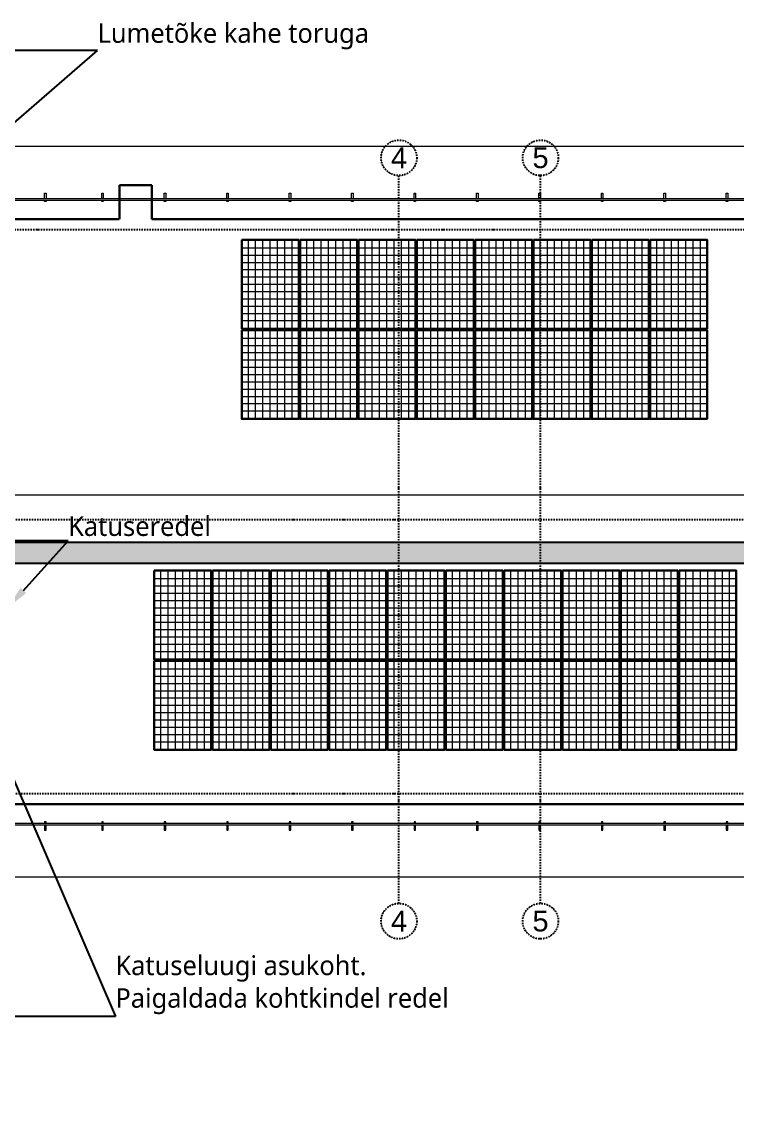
# Model space of a CAD drawing. Header units: millimetres. Extents: x 720925 to 840725318, y 793496 to 1061196.
# Drawn here: x 916511 to 930247, y 906425 to 927592 of the extents above; entities that cross this region are included whole.
import ezdxf
from ezdxf import colors
from ezdxf.entities.mleader import LeaderData, LeaderLine
from ezdxf.math import Vec2, Vec3

# ---------------------------------------------------------------- set-up
doc = ezdxf.new("R2010")
doc.units = ezdxf.units.MM
doc.linetypes.add('ACAD_ISO02W100', pattern=[15, 12, -3])
doc.linetypes.add('DASHDOTX2', pattern=[50.8, 25.4, -12.7, 0, -12.7])
for name, color, linetype, lineweight in [('!ESP_Fassaad', 7, 'Continuous', 9), ('!ESP_Konstruktsioon lõikes', 7, 'Continuous', 30), ('!ESP_Viited', 7, 'Continuous', 0)]:
    doc.layers.add(name, color=color, linetype=linetype, lineweight=lineweight)
for name, color, linetype in [('!ESP_Tekst', 7, 'Continuous'), ('!ESP_Teljed', 30, 'DASHDOTX2'), ('Sein', 7, 'Continuous')]:
    doc.layers.add(name, color=color, linetype=linetype)
doc.styles.add('Annotative', font='malgunsl.ttf', dxfattribs={"height": 2})
doc.styles.add('Arial', font='arial.ttf')

# ---------------------------------------------------------------- blocks, each defined once
blk = doc.blocks.new('_Dot')
at = {"color": 0, "linetype": 'ByBlock', "lineweight": -2}
blk.add_line((-0.5, 0), (-1, 0), dxfattribs=at)
at = {"color": 0, "linetype": 'ByBlock', "lineweight": -2, "const_width": 0.5}
blk.add_lwpolyline([(-0.25, 0, 1), (0.25, 0, 1)], format="xyb", close=True, dxfattribs=at)
blk = doc.blocks.new('A$Cef77760f')
at = {"layer": '!ESP_Teljed'}
for points in [[(-21450, -2104), (-21450, 11875)], [(-18730, -2104), (-18730, 11875)], [(-41867, 10840), (1500, 10840)], [(1500, 5260), (-41867, 5260)], [(1500, 0), (-41867, 0)]]:
    blk.add_lwpolyline(points, dxfattribs=at)
for centre in [(-21450, 12217), (-18730, 12217), (-21450, -2446), (-18730, -2446)]:
    blk.add_circle(centre, 342, dxfattribs=at)
at = {"layer": '!ESP_Teljed', "char_height": 400, "width": 684.66, "attachment_point": 5, "style": 'Arial'}
for s, insert in [('4', (-21450, 12217)), ('5', (-18730, 12217)), ('4', (-21450, -2446)), ('5', (-18730, -2446))]:
    blk.add_mtext(s, dxfattribs=dict(at, insert=insert))
blk = doc.blocks.new('A$C7fef8068')
at = {"layer": '!ESP_Konstruktsioon lõikes', "lineweight": 9, "ltscale": 0.01}
for points in [[(-29060, -1099), (-29060, -999), (-29030, -999), (-29030, -1099)], [(-27960, -1099), (-27960, -999), (-27930, -999), (-27930, -1099)], [(-27960, -1099), (-27960, -999), (-27930, -999), (-27930, -1099)], [(-26760, -1099), (-26760, -999), (-26730, -999), (-26730, -1099)], [(-26760, -1099), (-26760, -999), (-26730, -999), (-26730, -1099)], [(-25560, -1099), (-25560, -999), (-25530, -999), (-25530, -1099)], [(-25560, -1099), (-25560, -999), (-25530, -999), (-25530, -1099)], [(-24360, -1099), (-24360, -999), (-24330, -999), (-24330, -1099)], [(-24360, -1099), (-24360, -999), (-24330, -999), (-24330, -1099)], [(-23160, -1099), (-23160, -999), (-23130, -999), (-23130, -1099)], [(-23160, -1099), (-23160, -999), (-23130, -999), (-23130, -1099)], [(-21960, -1099), (-21960, -999), (-21930, -999), (-21930, -1099)], [(-21960, -1099), (-21960, -999), (-21930, -999), (-21930, -1099)], [(-20760, -1099), (-20760, -999), (-20730, -999), (-20730, -1099)], [(-19560, -1099), (-19560, -999), (-19530, -999), (-19530, -1099)], [(-19560, -1099), (-19560, -999), (-19530, -999), (-19530, -1099)], [(-18360, -1099), (-18360, -999), (-18330, -999), (-18330, -1099)], [(-18360, -1099), (-18360, -999), (-18330, -999), (-18330, -1099)], [(-17160, -1099), (-17160, -999), (-17130, -999), (-17130, -1099)], [(-15960, -1099), (-15960, -999), (-15930, -999), (-15930, -1099)], [(-15960, -1099), (-15960, -999), (-15930, -999), (-15930, -1099)], [(-31460, -1099), (-26760, -1099)], [(-31460, -1129), (-26760, -1129)], [(-29030, -1129), (-29030, -1159), (-29060, -1159), (-29060, -1129)], [(-27930, -1129), (-27930, -1159), (-27960, -1159), (-27960, -1129)], [(-27930, -1129), (-27930, -1159), (-27960, -1159), (-27960, -1129)], [(-27595, -1099), (-24695, -1099)], [(-27595, -1129), (-24695, -1129)], [(-26730, -1129), (-26730, -1159), (-26760, -1159), (-26760, -1129)], [(-26730, -1129), (-26730, -1159), (-26760, -1159), (-26760, -1129)], [(-25530, -1129), (-25530, -1159), (-25560, -1159), (-25560, -1129)], [(-25530, -1129), (-25530, -1159), (-25560, -1159), (-25560, -1129)], [(-25195, -1099), (-22295, -1099)], [(-25195, -1129), (-22295, -1129)], [(-24330, -1129), (-24330, -1159), (-24360, -1159), (-24360, -1129)], [(-24330, -1129), (-24330, -1159), (-24360, -1159), (-24360, -1129)], [(-23995, -1099), (-21095, -1099)], [(-23995, -1129), (-21095, -1129)], [(-23130, -1129), (-23130, -1159), (-23160, -1159), (-23160, -1129)], [(-23130, -1129), (-23130, -1159), (-23160, -1159), (-23160, -1129)], [(-22795, -1099), (-19560, -1099)], [(-22795, -1129), (-19560, -1129)], [(-21930, -1129), (-21930, -1159), (-21960, -1159), (-21960, -1129)], [(-21930, -1129), (-21930, -1159), (-21960, -1159), (-21960, -1129)], [(-20730, -1129), (-20730, -1159), (-20760, -1159), (-20760, -1129)], [(-19560, -1099), (-14760, -1099)], [(-19530, -1129), (-19530, -1159), (-19560, -1159), (-19560, -1129)], [(-19530, -1129), (-19530, -1159), (-19560, -1159), (-19560, -1129)], [(-19560, -1129), (-14760, -1129)], [(-18330, -1129), (-18330, -1159), (-18360, -1159), (-18360, -1129)], [(-18330, -1129), (-18330, -1159), (-18360, -1159), (-18360, -1129)], [(-17130, -1129), (-17130, -1159), (-17160, -1159), (-17160, -1129)], [(-15930, -1129), (-15930, -1159), (-15960, -1159), (-15960, -1129)], [(-15930, -1129), (-15930, -1159), (-15960, -1159), (-15960, -1129)]]:
    blk.add_lwpolyline(points, dxfattribs=at)

msp = doc.modelspace()

# ---------------------------------------------------------------- hatches: boundary and pattern name
at = {"layer": 'Sein'}
h = msp.add_hatch(dxfattribs=at)
h.set_pattern_fill('ANGLE', color=256, scale=10, angle=45)
h.set_pattern_definition([(45, (1326381.32, -788241.976), (-49.3914087, 49.3914087), [50.8, -19.05]), (135, (1326381.32, -788241.976), (-49.3914087, -49.3914087), [50.8, -19.05])])
h.paths.add_polyline_path([(946002.5, 917595.3), (904402.5, 917595.3), (904402.5, 917195.3), (946002.5, 917195.3)])

# ---------------------------------------------------------------- linework, layer by layer
at = {"layer": '!ESP_Fassaad', "lineweight": 0}
msp.add_lwpolyline([(904402.5, 925207), (946002.5, 925207), (946002.5, 911167), (904402.5, 911167)], close=True, dxfattribs=at)
msp.add_lwpolyline([(904402.5, 918511.9), (946002.5, 918511.9)], dxfattribs=at)
at = {"layer": '!ESP_Konstruktsioon lõikes', "color": 252, "linetype": 'ACAD_ISO02W100', "ltscale": 2}
msp.add_lwpolyline([(913377.5, 912567), (905002.5, 912567), (905002.5, 924456.8), (905782.5, 924456.8), (905782.5, 923807), (918382.5, 923807), (918382.5, 924457), (919002.5, 924457), (919002.5, 923807), (931482.5, 923807), (931482.5, 924457), (932102.5, 924457), (932102.5, 923807), (944622.5, 923807), (944622.5, 924457), (945402.5, 924457), (945402.5, 923807), (945402.5, 912567), (905002.5, 912567)], dxfattribs=at)
at = {"color": 5, "lineweight": 0}
for p, q in [((920859, 921701.5), (920859, 923410.7)), ((920999, 921701.5), (920999, 923410.7)), ((921139, 921701.5), (921139, 923410.7)), ((921279, 921701.5), (921279, 923410.7)), ((921419, 921701.5), (921419, 923410.7)), ((921559, 921701.5), (921559, 923410.7)), ((921699, 921701.5), (921699, 923410.7)), ((921980, 921701.5), (921980, 923410.7)), ((922120, 921701.5), (922120, 923410.7)), ((922260, 921701.5), (922260, 923410.7)), ((922400, 921701.5), (922400, 923410.7)), ((922540, 921701.5), (922540, 923410.7)), ((922680, 921701.5), (922680, 923410.7)), ((922820, 921701.5), (922820, 923410.7)), ((923101, 921701.5), (923101, 923410.7)), ((923241, 921701.5), (923241, 923410.7)), ((923381, 921701.5), (923381, 923410.7)), ((923521, 921701.5), (923521, 923410.7)), ((923661, 921701.5), (923661, 923410.7)), ((923801, 921701.5), (923801, 923410.7)), ((923941, 921701.5), (923941, 923410.7)), ((924222, 921701.5), (924222, 923410.7)), ((924362, 921701.5), (924362, 923410.7)), ((924502, 921701.5), (924502, 923410.7)), ((924642, 921701.5), (924642, 923410.7)), ((924782, 921701.5), (924782, 923410.7)), ((924922, 921701.5), (924922, 923410.7)), ((925062, 921701.5), (925062, 923410.7)), ((925343, 921701.5), (925343, 923410.7)), ((925483, 921701.5), (925483, 923410.7)), ((925623, 921701.5), (925623, 923410.7)), ((925763, 921701.5), (925763, 923410.7)), ((925903, 921701.5), (925903, 923410.7)), ((926043, 921701.5), (926043, 923410.7)), ((926183, 921701.5), (926183, 923410.7)), ((926464, 921701.5), (926464, 923410.7)), ((926604, 921701.5), (926604, 923410.7)), ((926744, 921701.5), (926744, 923410.7)), ((926884, 921701.5), (926884, 923410.7)), ((927024, 921701.5), (927024, 923410.7)), ((927164, 921701.5), (927164, 923410.7)), ((927304, 921701.5), (927304, 923410.7)), ((927585, 921701.5), (927585, 923410.7)), ((927725, 921701.5), (927725, 923410.7)), ((927865, 921701.5), (927865, 923410.7)), ((928005, 921701.5), (928005, 923410.7)), ((928145, 921701.5), (928145, 923410.7)), ((928285, 921701.5), (928285, 923410.7)), ((928425, 921701.5), (928425, 923410.7)), ((928706, 921701.5), (928706, 923410.7)), ((928846, 921701.5), (928846, 923410.7)), ((928986, 921701.5), (928986, 923410.7)), ((929126, 921701.5), (929126, 923410.7)), ((929266, 921701.5), (929266, 923410.7)), ((929406, 921701.5), (929406, 923410.7)), ((929546, 921701.5), (929546, 923410.7)), ((920731, 923256.1), (921827, 923256.1)), ((920731, 923116.1), (921827, 923116.1)), ((921852, 923256.1), (922948, 923256.1)), ((921852, 923116.1), (922948, 923116.1)), ((922973, 923256.1), (924069, 923256.1)), ((922973, 923116.1), (924069, 923116.1)), ((924094, 923256.1), (925190, 923256.1)), ((924094, 923116.1), (925190, 923116.1)), ((925215, 923256.1), (926311, 923256.1)), ((925215, 923116.1), (926311, 923116.1)), ((926336, 923256.1), (927432, 923256.1)), ((926336, 923116.1), (927432, 923116.1)), ((927457, 923256.1), (928553, 923256.1)), ((927457, 923116.1), (928553, 923116.1)), ((928578, 923256.1), (929674, 923256.1)), ((928578, 923116.1), (929674, 923116.1)), ((920731, 922976.1), (921827, 922976.1)), ((921852, 922976.1), (922948, 922976.1)), ((922973, 922976.1), (924069, 922976.1)), ((924094, 922976.1), (925190, 922976.1)), ((925215, 922976.1), (926311, 922976.1)), ((926336, 922976.1), (927432, 922976.1)), ((927457, 922976.1), (928553, 922976.1)), ((928578, 922976.1), (929674, 922976.1)), ((920731, 922836.1), (921827, 922836.1)), ((920731, 922696.1), (921827, 922696.1)), ((921852, 922836.1), (922948, 922836.1)), ((921852, 922696.1), (922948, 922696.1)), ((922973, 922836.1), (924069, 922836.1)), ((922973, 922696.1), (924069, 922696.1)), ((924094, 922836.1), (925190, 922836.1)), ((924094, 922696.1), (925190, 922696.1)), ((925215, 922836.1), (926311, 922836.1)), ((925215, 922696.1), (926311, 922696.1)), ((926336, 922836.1), (927432, 922836.1)), ((926336, 922696.1), (927432, 922696.1)), ((927457, 922836.1), (928553, 922836.1)), ((927457, 922696.1), (928553, 922696.1)), ((928578, 922836.1), (929674, 922836.1)), ((928578, 922696.1), (929674, 922696.1)), ((920731, 922556.1), (921827, 922556.1)), ((921852, 922556.1), (922948, 922556.1)), ((922973, 922556.1), (924069, 922556.1)), ((924094, 922556.1), (925190, 922556.1)), ((925215, 922556.1), (926311, 922556.1)), ((926336, 922556.1), (927432, 922556.1)), ((927457, 922556.1), (928553, 922556.1)), ((928578, 922556.1), (929674, 922556.1)), ((920731, 922416.1), (921827, 922416.1)), ((920731, 922276.1), (921827, 922276.1)), ((921852, 922416.1), (922948, 922416.1)), ((921852, 922276.1), (922948, 922276.1)), ((922973, 922416.1), (924069, 922416.1)), ((922973, 922276.1), (924069, 922276.1)), ((924094, 922416.1), (925190, 922416.1)), ((924094, 922276.1), (925190, 922276.1)), ((925215, 922416.1), (926311, 922416.1)), ((925215, 922276.1), (926311, 922276.1)), ((926336, 922416.1), (927432, 922416.1)), ((926336, 922276.1), (927432, 922276.1)), ((927457, 922416.1), (928553, 922416.1)), ((927457, 922276.1), (928553, 922276.1)), ((928578, 922416.1), (929674, 922416.1)), ((928578, 922276.1), (929674, 922276.1)), ((920731, 922136.1), (921827, 922136.1)), ((921852, 922136.1), (922948, 922136.1)), ((922973, 922136.1), (924069, 922136.1)), ((924094, 922136.1), (925190, 922136.1)), ((925215, 922136.1), (926311, 922136.1)), ((926336, 922136.1), (927432, 922136.1)), ((927457, 922136.1), (928553, 922136.1)), ((928578, 922136.1), (929674, 922136.1)), ((920731, 921996.1), (921827, 921996.1)), ((920731, 921856.1), (921827, 921856.1)), ((921852, 921996.1), (922948, 921996.1)), ((921852, 921856.1), (922948, 921856.1)), ((922973, 921996.1), (924069, 921996.1)), ((922973, 921856.1), (924069, 921856.1)), ((924094, 921996.1), (925190, 921996.1)), ((924094, 921856.1), (925190, 921856.1)), ((925215, 921996.1), (926311, 921996.1)), ((925215, 921856.1), (926311, 921856.1)), ((926336, 921996.1), (927432, 921996.1)), ((926336, 921856.1), (927432, 921856.1)), ((927457, 921996.1), (928553, 921996.1)), ((927457, 921856.1), (928553, 921856.1)), ((928578, 921996.1), (929674, 921996.1)), ((928578, 921856.1), (929674, 921856.1)), ((920859, 919967.4), (920859, 921676.5)), ((920999, 919967.4), (920999, 921676.5)), ((921139, 919967.4), (921139, 921676.5)), ((921279, 919967.4), (921279, 921676.5)), ((921419, 919967.4), (921419, 921676.5)), ((921559, 919967.4), (921559, 921676.5)), ((921699, 919967.4), (921699, 921676.5)), ((921980, 919967.4), (921980, 921676.5)), ((922120, 919967.4), (922120, 921676.5)), ((922260, 919967.4), (922260, 921676.5)), ((922400, 919967.4), (922400, 921676.5)), ((922540, 919967.4), (922540, 921676.5)), ((922680, 919967.4), (922680, 921676.5)), ((922820, 919967.4), (922820, 921676.5)), ((923101, 919967.4), (923101, 921676.5)), ((923241, 919967.4), (923241, 921676.5)), ((923381, 919967.4), (923381, 921676.5)), ((923521, 919967.4), (923521, 921676.5)), ((923661, 919967.4), (923661, 921676.5)), ((923801, 919967.4), (923801, 921676.5)), ((923941, 919967.4), (923941, 921676.5)), ((924222, 919967.4), (924222, 921676.5)), ((924362, 919967.4), (924362, 921676.5)), ((924502, 919967.4), (924502, 921676.5)), ((924642, 919967.4), (924642, 921676.5)), ((924782, 919967.4), (924782, 921676.5)), ((924922, 919967.4), (924922, 921676.5)), ((925062, 919967.4), (925062, 921676.5)), ((925343, 919967.4), (925343, 921676.5)), ((925483, 919967.4), (925483, 921676.5)), ((925623, 919967.4), (925623, 921676.5)), ((925763, 919967.4), (925763, 921676.5)), ((925903, 919967.4), (925903, 921676.5)), ((926043, 919967.4), (926043, 921676.5)), ((926183, 919967.4), (926183, 921676.5)), ((926464, 919967.4), (926464, 921676.5)), ((926604, 919967.4), (926604, 921676.5)), ((926744, 919967.4), (926744, 921676.5)), ((926884, 919967.4), (926884, 921676.5)), ((927024, 919967.4), (927024, 921676.5)), ((927164, 919967.4), (927164, 921676.5)), ((927304, 919967.4), (927304, 921676.5)), ((927585, 919967.4), (927585, 921676.5)), ((927725, 919967.4), (927725, 921676.5)), ((927865, 919967.4), (927865, 921676.5)), ((928005, 919967.4), (928005, 921676.5)), ((928145, 919967.4), (928145, 921676.5)), ((928285, 919967.4), (928285, 921676.5)), ((928425, 919967.4), (928425, 921676.5)), ((928706, 919967.4), (928706, 921676.5)), ((928846, 919967.4), (928846, 921676.5)), ((928986, 919967.4), (928986, 921676.5)), ((929126, 919967.4), (929126, 921676.5)), ((929266, 919967.4), (929266, 921676.5)), ((929406, 919967.4), (929406, 921676.5)), ((929546, 919967.4), (929546, 921676.5)), ((920731, 921521.9), (921827, 921521.9)), ((921852, 921521.9), (922948, 921521.9)), ((922973, 921521.9), (924069, 921521.9)), ((924094, 921521.9), (925190, 921521.9)), ((925215, 921521.9), (926311, 921521.9)), ((926336, 921521.9), (927432, 921521.9)), ((927457, 921521.9), (928553, 921521.9)), ((928578, 921521.9), (929674, 921521.9)), ((920731, 921381.9), (921827, 921381.9)), ((920731, 921241.9), (921827, 921241.9)), ((921852, 921381.9), (922948, 921381.9)), ((921852, 921241.9), (922948, 921241.9)), ((922973, 921381.9), (924069, 921381.9)), ((922973, 921241.9), (924069, 921241.9)), ((924094, 921381.9), (925190, 921381.9)), ((924094, 921241.9), (925190, 921241.9)), ((925215, 921381.9), (926311, 921381.9)), ((925215, 921241.9), (926311, 921241.9)), ((926336, 921381.9), (927432, 921381.9)), ((926336, 921241.9), (927432, 921241.9)), ((927457, 921381.9), (928553, 921381.9)), ((927457, 921241.9), (928553, 921241.9)), ((928578, 921381.9), (929674, 921381.9)), ((928578, 921241.9), (929674, 921241.9)), ((920731, 921101.9), (921827, 921101.9)), ((921852, 921101.9), (922948, 921101.9)), ((922973, 921101.9), (924069, 921101.9)), ((924094, 921101.9), (925190, 921101.9)), ((925215, 921101.9), (926311, 921101.9)), ((926336, 921101.9), (927432, 921101.9)), ((927457, 921101.9), (928553, 921101.9)), ((928578, 921101.9), (929674, 921101.9)), ((920731, 920961.9), (921827, 920961.9)), ((920731, 920821.9), (921827, 920821.9)), ((921852, 920961.9), (922948, 920961.9)), ((921852, 920821.9), (922948, 920821.9)), ((922973, 920961.9), (924069, 920961.9)), ((922973, 920821.9), (924069, 920821.9)), ((924094, 920961.9), (925190, 920961.9)), ((924094, 920821.9), (925190, 920821.9)), ((925215, 920961.9), (926311, 920961.9)), ((925215, 920821.9), (926311, 920821.9)), ((926336, 920961.9), (927432, 920961.9)), ((926336, 920821.9), (927432, 920821.9)), ((927457, 920961.9), (928553, 920961.9)), ((927457, 920821.9), (928553, 920821.9)), ((928578, 920961.9), (929674, 920961.9)), ((928578, 920821.9), (929674, 920821.9)), ((920731, 920681.9), (921827, 920681.9)), ((921852, 920681.9), (922948, 920681.9)), ((922973, 920681.9), (924069, 920681.9)), ((924094, 920681.9), (925190, 920681.9)), ((925215, 920681.9), (926311, 920681.9)), ((926336, 920681.9), (927432, 920681.9)), ((927457, 920681.9), (928553, 920681.9)), ((928578, 920681.9), (929674, 920681.9)), ((920731, 920541.9), (921827, 920541.9)), ((920731, 920401.9), (921827, 920401.9)), ((921852, 920541.9), (922948, 920541.9)), ((921852, 920401.9), (922948, 920401.9)), ((922973, 920541.9), (924069, 920541.9)), ((922973, 920401.9), (924069, 920401.9)), ((924094, 920541.9), (925190, 920541.9)), ((924094, 920401.9), (925190, 920401.9)), ((925215, 920541.9), (926311, 920541.9)), ((925215, 920401.9), (926311, 920401.9)), ((926336, 920541.9), (927432, 920541.9)), ((926336, 920401.9), (927432, 920401.9)), ((927457, 920541.9), (928553, 920541.9)), ((927457, 920401.9), (928553, 920401.9)), ((928578, 920541.9), (929674, 920541.9)), ((928578, 920401.9), (929674, 920401.9)), ((920731, 920261.9), (921827, 920261.9)), ((921852, 920261.9), (922948, 920261.9)), ((922973, 920261.9), (924069, 920261.9)), ((924094, 920261.9), (925190, 920261.9)), ((925215, 920261.9), (926311, 920261.9)), ((926336, 920261.9), (927432, 920261.9)), ((927457, 920261.9), (928553, 920261.9)), ((928578, 920261.9), (929674, 920261.9)), ((920731, 920121.9), (921827, 920121.9)), ((921852, 920121.9), (922948, 920121.9)), ((922973, 920121.9), (924069, 920121.9)), ((924094, 920121.9), (925190, 920121.9)), ((925215, 920121.9), (926311, 920121.9)), ((926336, 920121.9), (927432, 920121.9)), ((927457, 920121.9), (928553, 920121.9)), ((928578, 920121.9), (929674, 920121.9))]:
    msp.add_line(p, q, dxfattribs=at)
at = {"color": 3, "lineweight": 0}
for p, q in [((919177.5, 915347.3), (919177.5, 917056.5)), ((919317.5, 915347.3), (919317.5, 917056.5)), ((919457.5, 915347.3), (919457.5, 917056.5)), ((919597.5, 915347.3), (919597.5, 917056.5)), ((919737.5, 915347.3), (919737.5, 917056.5)), ((919877.5, 915347.3), (919877.5, 917056.5)), ((920017.5, 915347.3), (920017.5, 917056.5)), ((920298.5, 915347.3), (920298.5, 917056.5)), ((920438.5, 915347.3), (920438.5, 917056.5)), ((920578.5, 915347.3), (920578.5, 917056.5)), ((920718.5, 915347.3), (920718.5, 917056.5)), ((920858.5, 915347.3), (920858.5, 917056.5)), ((920998.5, 915347.3), (920998.5, 917056.5)), ((921138.5, 915347.3), (921138.5, 917056.5)), ((921419.5, 915347.3), (921419.5, 917056.5)), ((921559.5, 915347.3), (921559.5, 917056.5)), ((921699.5, 915347.3), (921699.5, 917056.5)), ((921839.5, 915347.3), (921839.5, 917056.5)), ((921979.5, 915347.3), (921979.5, 917056.5)), ((922119.5, 915347.3), (922119.5, 917056.5)), ((922259.5, 915347.3), (922259.5, 917056.5)), ((922540.5, 915347.3), (922540.5, 917056.5)), ((922680.5, 915347.3), (922680.5, 917056.5)), ((922820.5, 915347.3), (922820.5, 917056.5)), ((922960.5, 915347.3), (922960.5, 917056.5)), ((923100.5, 915347.3), (923100.5, 917056.5)), ((923240.5, 915347.3), (923240.5, 917056.5)), ((923380.5, 915347.3), (923380.5, 917056.5)), ((923661.5, 915347.3), (923661.5, 917056.5)), ((923801.5, 915347.3), (923801.5, 917056.5)), ((923941.5, 915347.3), (923941.5, 917056.5)), ((924081.5, 915347.3), (924081.5, 917056.5)), ((924221.5, 915347.3), (924221.5, 917056.5)), ((924361.5, 915347.3), (924361.5, 917056.5)), ((924501.5, 915347.3), (924501.5, 917056.5)), ((924782.5, 915347.3), (924782.5, 917056.5)), ((924922.5, 915347.3), (924922.5, 917056.5)), ((925062.5, 915347.3), (925062.5, 917056.5)), ((925202.5, 915347.3), (925202.5, 917056.5)), ((925342.5, 915347.3), (925342.5, 917056.5)), ((925482.5, 915347.3), (925482.5, 917056.5)), ((925622.5, 915347.3), (925622.5, 917056.5)), ((925903.5, 915347.3), (925903.5, 917056.5)), ((926043.5, 915347.3), (926043.5, 917056.5)), ((926183.5, 915347.3), (926183.5, 917056.5)), ((926323.5, 915347.3), (926323.5, 917056.5)), ((926463.5, 915347.3), (926463.5, 917056.5)), ((926603.5, 915347.3), (926603.5, 917056.5)), ((926743.5, 915347.3), (926743.5, 917056.5)), ((927024.5, 915347.3), (927024.5, 917056.5)), ((927164.5, 915347.3), (927164.5, 917056.5)), ((927304.5, 915347.3), (927304.5, 917056.5)), ((927444.5, 915347.3), (927444.5, 917056.5)), ((927584.5, 915347.3), (927584.5, 917056.5)), ((927724.5, 915347.3), (927724.5, 917056.5)), ((927864.5, 915347.3), (927864.5, 917056.5)), ((928145.5, 915347.3), (928145.5, 917056.5)), ((928285.5, 915347.3), (928285.5, 917056.5)), ((928425.5, 915347.3), (928425.5, 917056.5)), ((928565.5, 915347.3), (928565.5, 917056.5)), ((928705.5, 915347.3), (928705.5, 917056.5)), ((928845.5, 915347.3), (928845.5, 917056.5)), ((928985.5, 915347.3), (928985.5, 917056.5)), ((929266.5, 915347.3), (929266.5, 917056.5)), ((929406.5, 915347.3), (929406.5, 917056.5)), ((929546.5, 915347.3), (929546.5, 917056.5)), ((929686.5, 915347.3), (929686.5, 917056.5)), ((929826.5, 915347.3), (929826.5, 917056.5)), ((929966.5, 915347.3), (929966.5, 917056.5)), ((930106.5, 915347.3), (930106.5, 917056.5)), ((919049.5, 916901.9), (920145.5, 916901.9)), ((919049.5, 916761.9), (920145.5, 916761.9)), ((920170.5, 916901.9), (921266.5, 916901.9)), ((920170.5, 916761.9), (921266.5, 916761.9)), ((921291.5, 916901.9), (922387.5, 916901.9)), ((921291.5, 916761.9), (922387.5, 916761.9)), ((922412.5, 916901.9), (923508.5, 916901.9)), ((922412.5, 916761.9), (923508.5, 916761.9)), ((923533.5, 916901.9), (924629.5, 916901.9)), ((923533.5, 916761.9), (924629.5, 916761.9)), ((924654.5, 916901.9), (925750.5, 916901.9)), ((924654.5, 916761.9), (925750.5, 916761.9)), ((925775.5, 916901.9), (926871.5, 916901.9)), ((925775.5, 916761.9), (926871.5, 916761.9)), ((926896.5, 916901.9), (927992.5, 916901.9)), ((926896.5, 916761.9), (927992.5, 916761.9)), ((928017.5, 916901.9), (929113.5, 916901.9)), ((928017.5, 916761.9), (929113.5, 916761.9)), ((929138.5, 916901.9), (930234.5, 916901.9)), ((929138.5, 916761.9), (930234.5, 916761.9)), ((919049.5, 916621.9), (920145.5, 916621.9)), ((920170.5, 916621.9), (921266.5, 916621.9)), ((921291.5, 916621.9), (922387.5, 916621.9)), ((922412.5, 916621.9), (923508.5, 916621.9)), ((923533.5, 916621.9), (924629.5, 916621.9)), ((924654.5, 916621.9), (925750.5, 916621.9)), ((925775.5, 916621.9), (926871.5, 916621.9)), ((926896.5, 916621.9), (927992.5, 916621.9)), ((928017.5, 916621.9), (929113.5, 916621.9)), ((929138.5, 916621.9), (930234.5, 916621.9)), ((919049.5, 916481.9), (920145.5, 916481.9)), ((919049.5, 916341.9), (920145.5, 916341.9)), ((920170.5, 916481.9), (921266.5, 916481.9)), ((920170.5, 916341.9), (921266.5, 916341.9)), ((921291.5, 916481.9), (922387.5, 916481.9)), ((921291.5, 916341.9), (922387.5, 916341.9)), ((922412.5, 916481.9), (923508.5, 916481.9)), ((922412.5, 916341.9), (923508.5, 916341.9)), ((923533.5, 916481.9), (924629.5, 916481.9)), ((923533.5, 916341.9), (924629.5, 916341.9)), ((924654.5, 916481.9), (925750.5, 916481.9)), ((924654.5, 916341.9), (925750.5, 916341.9)), ((925775.5, 916481.9), (926871.5, 916481.9)), ((925775.5, 916341.9), (926871.5, 916341.9)), ((926896.5, 916481.9), (927992.5, 916481.9)), ((926896.5, 916341.9), (927992.5, 916341.9)), ((928017.5, 916481.9), (929113.5, 916481.9)), ((928017.5, 916341.9), (929113.5, 916341.9)), ((929138.5, 916481.9), (930234.5, 916481.9)), ((929138.5, 916341.9), (930234.5, 916341.9)), ((919049.5, 916201.9), (920145.5, 916201.9)), ((920170.5, 916201.9), (921266.5, 916201.9)), ((921291.5, 916201.9), (922387.5, 916201.9)), ((922412.5, 916201.9), (923508.5, 916201.9)), ((923533.5, 916201.9), (924629.5, 916201.9)), ((924654.5, 916201.9), (925750.5, 916201.9)), ((925775.5, 916201.9), (926871.5, 916201.9)), ((926896.5, 916201.9), (927992.5, 916201.9)), ((928017.5, 916201.9), (929113.5, 916201.9)), ((929138.5, 916201.9), (930234.5, 916201.9)), ((919049.5, 916061.9), (920145.5, 916061.9)), ((919049.5, 915921.9), (920145.5, 915921.9)), ((920170.5, 916061.9), (921266.5, 916061.9)), ((920170.5, 915921.9), (921266.5, 915921.9)), ((921291.5, 916061.9), (922387.5, 916061.9)), ((921291.5, 915921.9), (922387.5, 915921.9)), ((922412.5, 916061.9), (923508.5, 916061.9)), ((922412.5, 915921.9), (923508.5, 915921.9)), ((923533.5, 916061.9), (924629.5, 916061.9)), ((923533.5, 915921.9), (924629.5, 915921.9)), ((924654.5, 916061.9), (925750.5, 916061.9)), ((924654.5, 915921.9), (925750.5, 915921.9)), ((925775.5, 916061.9), (926871.5, 916061.9)), ((925775.5, 915921.9), (926871.5, 915921.9)), ((926896.5, 916061.9), (927992.5, 916061.9)), ((926896.5, 915921.9), (927992.5, 915921.9)), ((928017.5, 916061.9), (929113.5, 916061.9)), ((928017.5, 915921.9), (929113.5, 915921.9)), ((929138.5, 916061.9), (930234.5, 916061.9)), ((929138.5, 915921.9), (930234.5, 915921.9)), ((919049.5, 915781.9), (920145.5, 915781.9)), ((920170.5, 915781.9), (921266.5, 915781.9)), ((921291.5, 915781.9), (922387.5, 915781.9)), ((922412.5, 915781.9), (923508.5, 915781.9)), ((923533.5, 915781.9), (924629.5, 915781.9)), ((924654.5, 915781.9), (925750.5, 915781.9)), ((925775.5, 915781.9), (926871.5, 915781.9)), ((926896.5, 915781.9), (927992.5, 915781.9)), ((928017.5, 915781.9), (929113.5, 915781.9)), ((929138.5, 915781.9), (930234.5, 915781.9)), ((919049.5, 915641.9), (920145.5, 915641.9)), ((919049.5, 915501.9), (920145.5, 915501.9)), ((920170.5, 915641.9), (921266.5, 915641.9)), ((920170.5, 915501.9), (921266.5, 915501.9)), ((921291.5, 915641.9), (922387.5, 915641.9)), ((921291.5, 915501.9), (922387.5, 915501.9)), ((922412.5, 915641.9), (923508.5, 915641.9)), ((922412.5, 915501.9), (923508.5, 915501.9)), ((923533.5, 915641.9), (924629.5, 915641.9)), ((923533.5, 915501.9), (924629.5, 915501.9)), ((924654.5, 915641.9), (925750.5, 915641.9)), ((924654.5, 915501.9), (925750.5, 915501.9)), ((925775.5, 915641.9), (926871.5, 915641.9)), ((925775.5, 915501.9), (926871.5, 915501.9)), ((926896.5, 915641.9), (927992.5, 915641.9)), ((926896.5, 915501.9), (927992.5, 915501.9)), ((928017.5, 915641.9), (929113.5, 915641.9)), ((928017.5, 915501.9), (929113.5, 915501.9)), ((929138.5, 915641.9), (930234.5, 915641.9)), ((929138.5, 915501.9), (930234.5, 915501.9)), ((919177.5, 913613.2), (919177.5, 915322.3)), ((919317.5, 913613.2), (919317.5, 915322.3)), ((919457.5, 913613.2), (919457.5, 915322.3)), ((919597.5, 913613.2), (919597.5, 915322.3)), ((919737.5, 913613.2), (919737.5, 915322.3)), ((919877.5, 913613.2), (919877.5, 915322.3)), ((920017.5, 913613.2), (920017.5, 915322.3)), ((920298.5, 913613.2), (920298.5, 915322.3)), ((920438.5, 913613.2), (920438.5, 915322.3)), ((920578.5, 913613.2), (920578.5, 915322.3)), ((920718.5, 913613.2), (920718.5, 915322.3)), ((920858.5, 913613.2), (920858.5, 915322.3)), ((920998.5, 913613.2), (920998.5, 915322.3)), ((921138.5, 913613.2), (921138.5, 915322.3)), ((921419.5, 913613.2), (921419.5, 915322.3)), ((921559.5, 913613.2), (921559.5, 915322.3)), ((921699.5, 913613.2), (921699.5, 915322.3)), ((921839.5, 913613.2), (921839.5, 915322.3)), ((921979.5, 913613.2), (921979.5, 915322.3)), ((922119.5, 913613.2), (922119.5, 915322.3)), ((922259.5, 913613.2), (922259.5, 915322.3)), ((922540.5, 913613.2), (922540.5, 915322.3)), ((922680.5, 913613.2), (922680.5, 915322.3)), ((922820.5, 913613.2), (922820.5, 915322.3)), ((922960.5, 913613.2), (922960.5, 915322.3)), ((923100.5, 913613.2), (923100.5, 915322.3)), ((923240.5, 913613.2), (923240.5, 915322.3)), ((923380.5, 913613.2), (923380.5, 915322.3)), ((923661.5, 913613.2), (923661.5, 915322.3)), ((923801.5, 913613.2), (923801.5, 915322.3)), ((923941.5, 913613.2), (923941.5, 915322.3)), ((924081.5, 913613.2), (924081.5, 915322.3)), ((924221.5, 913613.2), (924221.5, 915322.3)), ((924361.5, 913613.2), (924361.5, 915322.3)), ((924501.5, 913613.2), (924501.5, 915322.3)), ((924782.5, 913613.2), (924782.5, 915322.3)), ((924922.5, 913613.2), (924922.5, 915322.3)), ((925062.5, 913613.2), (925062.5, 915322.3)), ((925202.5, 913613.2), (925202.5, 915322.3)), ((925342.5, 913613.2), (925342.5, 915322.3)), ((925482.5, 913613.2), (925482.5, 915322.3)), ((925622.5, 913613.2), (925622.5, 915322.3)), ((925903.5, 913613.2), (925903.5, 915322.3)), ((926043.5, 913613.2), (926043.5, 915322.3)), ((926183.5, 913613.2), (926183.5, 915322.3)), ((926323.5, 913613.2), (926323.5, 915322.3)), ((926463.5, 913613.2), (926463.5, 915322.3)), ((926603.5, 913613.2), (926603.5, 915322.3)), ((926743.5, 913613.2), (926743.5, 915322.3)), ((927024.5, 913613.2), (927024.5, 915322.3)), ((927164.5, 913613.2), (927164.5, 915322.3)), ((927304.5, 913613.2), (927304.5, 915322.3)), ((927444.5, 913613.2), (927444.5, 915322.3)), ((927584.5, 913613.2), (927584.5, 915322.3)), ((927724.5, 913613.2), (927724.5, 915322.3)), ((927864.5, 913613.2), (927864.5, 915322.3)), ((928145.5, 913613.2), (928145.5, 915322.3)), ((928285.5, 913613.2), (928285.5, 915322.3)), ((928425.5, 913613.2), (928425.5, 915322.3)), ((928565.5, 913613.2), (928565.5, 915322.3)), ((928705.5, 913613.2), (928705.5, 915322.3)), ((928845.5, 913613.2), (928845.5, 915322.3)), ((928985.5, 913613.2), (928985.5, 915322.3)), ((929266.5, 913613.2), (929266.5, 915322.3)), ((929406.5, 913613.2), (929406.5, 915322.3)), ((929546.5, 913613.2), (929546.5, 915322.3)), ((929686.5, 913613.2), (929686.5, 915322.3)), ((929826.5, 913613.2), (929826.5, 915322.3)), ((929966.5, 913613.2), (929966.5, 915322.3)), ((930106.5, 913613.2), (930106.5, 915322.3)), ((919049.5, 915167.8), (920145.5, 915167.8)), ((920170.5, 915167.8), (921266.5, 915167.8)), ((921291.5, 915167.8), (922387.5, 915167.8)), ((922412.5, 915167.8), (923508.5, 915167.8)), ((923533.5, 915167.8), (924629.5, 915167.8)), ((924654.5, 915167.8), (925750.5, 915167.8)), ((925775.5, 915167.8), (926871.5, 915167.8)), ((926896.5, 915167.8), (927992.5, 915167.8)), ((928017.5, 915167.8), (929113.5, 915167.8)), ((929138.5, 915167.8), (930234.5, 915167.8)), ((919049.5, 915027.8), (920145.5, 915027.8)), ((919049.5, 914887.8), (920145.5, 914887.8)), ((920170.5, 915027.8), (921266.5, 915027.8)), ((920170.5, 914887.8), (921266.5, 914887.8)), ((921291.5, 915027.8), (922387.5, 915027.8)), ((921291.5, 914887.8), (922387.5, 914887.8)), ((922412.5, 915027.8), (923508.5, 915027.8)), ((922412.5, 914887.8), (923508.5, 914887.8)), ((923533.5, 915027.8), (924629.5, 915027.8)), ((923533.5, 914887.8), (924629.5, 914887.8)), ((924654.5, 915027.8), (925750.5, 915027.8)), ((924654.5, 914887.8), (925750.5, 914887.8)), ((925775.5, 915027.8), (926871.5, 915027.8)), ((925775.5, 914887.8), (926871.5, 914887.8)), ((926896.5, 915027.8), (927992.5, 915027.8)), ((926896.5, 914887.8), (927992.5, 914887.8)), ((928017.5, 915027.8), (929113.5, 915027.8)), ((928017.5, 914887.8), (929113.5, 914887.8)), ((929138.5, 915027.8), (930234.5, 915027.8)), ((929138.5, 914887.8), (930234.5, 914887.8)), ((919049.5, 914747.8), (920145.5, 914747.8)), ((920170.5, 914747.8), (921266.5, 914747.8)), ((921291.5, 914747.8), (922387.5, 914747.8)), ((922412.5, 914747.8), (923508.5, 914747.8)), ((923533.5, 914747.8), (924629.5, 914747.8)), ((924654.5, 914747.8), (925750.5, 914747.8)), ((925775.5, 914747.8), (926871.5, 914747.8)), ((926896.5, 914747.8), (927992.5, 914747.8)), ((928017.5, 914747.8), (929113.5, 914747.8)), ((929138.5, 914747.8), (930234.5, 914747.8)), ((919049.5, 914607.8), (920145.5, 914607.8)), ((919049.5, 914467.8), (920145.5, 914467.8)), ((920170.5, 914607.8), (921266.5, 914607.8)), ((920170.5, 914467.8), (921266.5, 914467.8)), ((921291.5, 914607.8), (922387.5, 914607.8)), ((921291.5, 914467.8), (922387.5, 914467.8)), ((922412.5, 914607.8), (923508.5, 914607.8)), ((922412.5, 914467.8), (923508.5, 914467.8)), ((923533.5, 914607.8), (924629.5, 914607.8)), ((923533.5, 914467.8), (924629.5, 914467.8)), ((924654.5, 914607.8), (925750.5, 914607.8)), ((924654.5, 914467.8), (925750.5, 914467.8)), ((925775.5, 914607.8), (926871.5, 914607.8)), ((925775.5, 914467.8), (926871.5, 914467.8)), ((926896.5, 914607.8), (927992.5, 914607.8)), ((926896.5, 914467.8), (927992.5, 914467.8)), ((928017.5, 914607.8), (929113.5, 914607.8)), ((928017.5, 914467.8), (929113.5, 914467.8)), ((929138.5, 914607.8), (930234.5, 914607.8)), ((929138.5, 914467.8), (930234.5, 914467.8)), ((919049.5, 914327.8), (920145.5, 914327.8)), ((920170.5, 914327.8), (921266.5, 914327.8)), ((921291.5, 914327.8), (922387.5, 914327.8)), ((922412.5, 914327.8), (923508.5, 914327.8)), ((923533.5, 914327.8), (924629.5, 914327.8)), ((924654.5, 914327.8), (925750.5, 914327.8)), ((925775.5, 914327.8), (926871.5, 914327.8)), ((926896.5, 914327.8), (927992.5, 914327.8)), ((928017.5, 914327.8), (929113.5, 914327.8)), ((929138.5, 914327.8), (930234.5, 914327.8)), ((919049.5, 914187.8), (920145.5, 914187.8)), ((919049.5, 914047.8), (920145.5, 914047.8)), ((920170.5, 914187.8), (921266.5, 914187.8)), ((920170.5, 914047.8), (921266.5, 914047.8)), ((921291.5, 914187.8), (922387.5, 914187.8)), ((921291.5, 914047.8), (922387.5, 914047.8)), ((922412.5, 914187.8), (923508.5, 914187.8)), ((922412.5, 914047.8), (923508.5, 914047.8)), ((923533.5, 914187.8), (924629.5, 914187.8)), ((923533.5, 914047.8), (924629.5, 914047.8)), ((924654.5, 914187.8), (925750.5, 914187.8)), ((924654.5, 914047.8), (925750.5, 914047.8)), ((925775.5, 914187.8), (926871.5, 914187.8)), ((925775.5, 914047.8), (926871.5, 914047.8)), ((926896.5, 914187.8), (927992.5, 914187.8)), ((926896.5, 914047.8), (927992.5, 914047.8)), ((928017.5, 914187.8), (929113.5, 914187.8)), ((928017.5, 914047.8), (929113.5, 914047.8)), ((929138.5, 914187.8), (930234.5, 914187.8)), ((929138.5, 914047.8), (930234.5, 914047.8)), ((919049.5, 913907.8), (920145.5, 913907.8)), ((920170.5, 913907.8), (921266.5, 913907.8)), ((921291.5, 913907.8), (922387.5, 913907.8)), ((922412.5, 913907.8), (923508.5, 913907.8)), ((923533.5, 913907.8), (924629.5, 913907.8)), ((924654.5, 913907.8), (925750.5, 913907.8)), ((925775.5, 913907.8), (926871.5, 913907.8)), ((926896.5, 913907.8), (927992.5, 913907.8)), ((928017.5, 913907.8), (929113.5, 913907.8)), ((929138.5, 913907.8), (930234.5, 913907.8)), ((919049.5, 913767.8), (920145.5, 913767.8)), ((920170.5, 913767.8), (921266.5, 913767.8)), ((921291.5, 913767.8), (922387.5, 913767.8)), ((922412.5, 913767.8), (923508.5, 913767.8)), ((923533.5, 913767.8), (924629.5, 913767.8)), ((924654.5, 913767.8), (925750.5, 913767.8)), ((925775.5, 913767.8), (926871.5, 913767.8)), ((926896.5, 913767.8), (927992.5, 913767.8)), ((928017.5, 913767.8), (929113.5, 913767.8)), ((929138.5, 913767.8), (930234.5, 913767.8))]:
    msp.add_line(p, q, dxfattribs=at)
at = {"color": 5, "lineweight": 30}
for points in [[(920731, 923410.7), (920731, 921701.5), (921827, 921701.5), (921827, 923410.7), (920731, 923410.7)], [(921852, 923410.7), (921852, 921701.5), (922948, 921701.5), (922948, 923410.7), (921852, 923410.7)], [(922973, 923410.7), (922973, 921701.5), (924069, 921701.5), (924069, 923410.7), (922973, 923410.7)], [(924094, 923410.7), (924094, 921701.5), (925190, 921701.5), (925190, 923410.7), (924094, 923410.7)], [(925215, 923410.7), (925215, 921701.5), (926311, 921701.5), (926311, 923410.7), (925215, 923410.7)], [(926336, 923410.7), (926336, 921701.5), (927432, 921701.5), (927432, 923410.7), (926336, 923410.7)], [(927457, 923410.7), (927457, 921701.5), (928553, 921701.5), (928553, 923410.7), (927457, 923410.7)], [(928578, 923410.7), (928578, 921701.5), (929674, 921701.5), (929674, 923410.7), (928578, 923410.7)], [(920731, 921676.5), (920731, 919967.4), (921827, 919967.4), (921827, 921676.5), (920731, 921676.5)], [(921852, 921676.5), (921852, 919967.4), (922948, 919967.4), (922948, 921676.5), (921852, 921676.5)], [(922973, 921676.5), (922973, 919967.4), (924069, 919967.4), (924069, 921676.5), (922973, 921676.5)], [(924094, 921676.5), (924094, 919967.4), (925190, 919967.4), (925190, 921676.5), (924094, 921676.5)], [(925215, 921676.5), (925215, 919967.4), (926311, 919967.4), (926311, 921676.5), (925215, 921676.5)], [(926336, 921676.5), (926336, 919967.4), (927432, 919967.4), (927432, 921676.5), (926336, 921676.5)], [(927457, 921676.5), (927457, 919967.4), (928553, 919967.4), (928553, 921676.5), (927457, 921676.5)], [(928578, 921676.5), (928578, 919967.4), (929674, 919967.4), (929674, 921676.5), (928578, 921676.5)]]:
    msp.add_lwpolyline(points, dxfattribs=at)
at = {"ltscale": 0.5}
msp.add_lwpolyline([(946002.5, 917595.3), (904402.5, 917595.3), (904402.5, 917195.3), (946002.5, 917195.3)], close=True, dxfattribs=at)
at = {"color": 3, "lineweight": 30}
for points in [[(919049.5, 917056.5), (919049.5, 915347.3), (920145.5, 915347.3), (920145.5, 917056.5), (919049.5, 917056.5)], [(920170.5, 917056.5), (920170.5, 915347.3), (921266.5, 915347.3), (921266.5, 917056.5), (920170.5, 917056.5)], [(921291.5, 917056.5), (921291.5, 915347.3), (922387.5, 915347.3), (922387.5, 917056.5), (921291.5, 917056.5)], [(922412.5, 917056.5), (922412.5, 915347.3), (923508.5, 915347.3), (923508.5, 917056.5), (922412.5, 917056.5)], [(923533.5, 917056.5), (923533.5, 915347.3), (924629.5, 915347.3), (924629.5, 917056.5), (923533.5, 917056.5)], [(924654.5, 917056.5), (924654.5, 915347.3), (925750.5, 915347.3), (925750.5, 917056.5), (924654.5, 917056.5)], [(925775.5, 917056.5), (925775.5, 915347.3), (926871.5, 915347.3), (926871.5, 917056.5), (925775.5, 917056.5)], [(926896.5, 917056.5), (926896.5, 915347.3), (927992.5, 915347.3), (927992.5, 917056.5), (926896.5, 917056.5)], [(928017.5, 917056.5), (928017.5, 915347.3), (929113.5, 915347.3), (929113.5, 917056.5), (928017.5, 917056.5)], [(929138.5, 917056.5), (929138.5, 915347.3), (930234.5, 915347.3), (930234.5, 917056.5), (929138.5, 917056.5)], [(919049.5, 915322.3), (919049.5, 913613.2), (920145.5, 913613.2), (920145.5, 915322.3), (919049.5, 915322.3)], [(920170.5, 915322.3), (920170.5, 913613.2), (921266.5, 913613.2), (921266.5, 915322.3), (920170.5, 915322.3)], [(921291.5, 915322.3), (921291.5, 913613.2), (922387.5, 913613.2), (922387.5, 915322.3), (921291.5, 915322.3)], [(922412.5, 915322.3), (922412.5, 913613.2), (923508.5, 913613.2), (923508.5, 915322.3), (922412.5, 915322.3)], [(923533.5, 915322.3), (923533.5, 913613.2), (924629.5, 913613.2), (924629.5, 915322.3), (923533.5, 915322.3)], [(924654.5, 915322.3), (924654.5, 913613.2), (925750.5, 913613.2), (925750.5, 915322.3), (924654.5, 915322.3)], [(925775.5, 915322.3), (925775.5, 913613.2), (926871.5, 913613.2), (926871.5, 915322.3), (925775.5, 915322.3)], [(926896.5, 915322.3), (926896.5, 913613.2), (927992.5, 913613.2), (927992.5, 915322.3), (926896.5, 915322.3)], [(928017.5, 915322.3), (928017.5, 913613.2), (929113.5, 913613.2), (929113.5, 915322.3), (928017.5, 915322.3)], [(929138.5, 915322.3), (929138.5, 913613.2), (930234.5, 913613.2), (930234.5, 915322.3), (929138.5, 915322.3)]]:
    msp.add_lwpolyline(points, dxfattribs=at)

# ---------------------------------------------------------------- block references
at = {"lineweight": 0}
for name, p in [('A$Cef77760f', (945202.5, 912767)), ('A$C7fef8068', (946002.5, 925301.3))]:
    msp.add_blockref(name, p, dxfattribs=at)
at = {"lineweight": 0, "xscale": -1, "rotation": 180}
msp.add_blockref('A$C7fef8068', (946002.5, 911072.8), dxfattribs=at)

# ---------------------------------------------------------------- leaders
at = {"layer": '!ESP_Tekst'}
ml = msp.add_multileader_mtext('Standard', dxfattribs=at)
ml.set_content('TINGMÄRGID:', color=256, style='Annotative')
ml.set_leader_properties(color=256)
ml.set_arrow_properties(name='DOT')
ml.build(insert=Vec2(0, 0))
ml.multileader.update_dxf_attribs({"leader_type": 0, "has_dogleg": 0, "text_left_attachment_type": 5, "text_right_attachment_type": 5, "dogleg_length": 0.036, "arrow_head_size": 0, "scale": 100})
ctx = ml.context
ctx.base_point, ctx.scale, ctx.char_height, ctx.arrow_head_size, ctx.landing_gap_size, ctx.plane_origin = Vec3(723104.5, 907053.2), 100, 250, 0, 0.9, Vec3(724755.6, 906972.2)
ctx.left_attachment, ctx.right_attachment = 5, 5
notes = []
notes.append((ctx, [(1, (1, 1, 0), (725233.3, 907053.2), (-1, 0), 3.6, [(0, [(724930, 907053.2)], 0, [])])]))
ctx.mtext.insert, ctx.mtext.width, ctx.mtext.flow_direction = Vec3(723105.4, 907404.2), 8400003.837, 5
ml = msp.add_multileader_mtext('Standard', dxfattribs=at)
ml.set_content('MINERAALVILL', color=256, style='Annotative')
ml.set_leader_properties(color=256)
ml.set_arrow_properties(name='DOT')
ml.build(insert=Vec2(0, 0))
ml.multileader.update_dxf_attribs({"leader_type": 0, "has_dogleg": 0, "text_left_attachment_type": 5, "text_right_attachment_type": 5, "dogleg_length": 0.036, "arrow_head_size": 0, "scale": 100})
ctx = ml.context
ctx.base_point, ctx.scale, ctx.char_height, ctx.arrow_head_size, ctx.landing_gap_size, ctx.plane_origin = Vec3(724933.4, 906453.2), 100, 250, 0, 0.9, Vec3(724755.6, 906372.2)
ctx.left_attachment, ctx.right_attachment = 5, 5
notes.append((ctx, [(0, (1, 1, 0), (724929.8, 906453.2), (1, 0), 3.6, [(0, [(724930, 906453.2)], 0, [])])]))
ctx.mtext.insert, ctx.mtext.width, ctx.mtext.flow_direction = Vec3(724934.3, 906753.2), 8400003.837, 5
at = {"layer": '!ESP_Viited'}
ml = msp.add_multileader_mtext('Standard', dxfattribs=at)
ml.set_content('Lumetõke kahe toruga', color=256, style='Annotative')
ml.set_leader_properties()
ml.build(insert=Vec2(0, 0))
ml.multileader.update_dxf_attribs({"text_left_attachment_type": 5, "text_right_attachment_type": 5, "dogleg_length": 0, "arrow_head_size": 450, "scale": 150})
ctx = ml.context
ctx.base_point, ctx.scale, ctx.char_height, ctx.arrow_head_size, ctx.landing_gap_size, ctx.plane_origin = Vec3(917962.2, 927045.8), 150, 375, 450, 0, Vec3(914580.5, 921973.9)
ctx.left_attachment, ctx.right_attachment = 5, 5
notes.append((ctx, [(0, (1, 1, 0), (917962.2, 927045.8), (1, 0), 0, [(0, [(914690.7, 924206.6)], 0, [])])]))
ctx.mtext.insert, ctx.mtext.flow_direction = Vec3(917962.2, 927568.2), 5
ml = msp.add_multileader_mtext('Standard', dxfattribs=at)
ml.set_content('Katuseredel', color=256, style='Annotative')
ml.set_leader_properties()
ml.build(insert=Vec2(0, 0))
ml.multileader.update_dxf_attribs({"text_left_attachment_type": 5, "text_right_attachment_type": 5, "dogleg_length": 0, "arrow_head_size": 450, "scale": 150})
ctx = ml.context
ctx.base_point, ctx.scale, ctx.char_height, ctx.arrow_head_size, ctx.landing_gap_size, ctx.plane_origin = Vec3(917396.9, 917624.1), 150, 375, 450, 0, Vec3(916280.6, 916453)
ctx.left_attachment, ctx.right_attachment = 5, 5
notes.append((ctx, [(0, (1, 1, 0), (917396.9, 917624.1), (1, 0), 0, [(0, [(916234.1, 916340)], 0, [])])]))
ctx.mtext.insert, ctx.mtext.flow_direction = Vec3(917396.9, 918095.5), 5
ml = msp.add_multileader_mtext('Standard', dxfattribs=at)
ml.set_content('{\\fMalgun Gothic Semilight|b0|i0|c0|p34;Katuseluugi asukoht.\\PPaigaldada kohtkindel redel}', color=256, style='Annotative')
ml.set_leader_properties()
ml.build(insert=Vec2(0, 0))
ml.multileader.update_dxf_attribs({"text_left_attachment_type": 5, "text_right_attachment_type": 5, "dogleg_length": 0, "arrow_head_size": 450, "scale": 150})
ctx = ml.context
ctx.base_point, ctx.scale, ctx.char_height, ctx.arrow_head_size, ctx.landing_gap_size, ctx.plane_origin = Vec3(918305.2, 908489.6), 150, 375, 450, 0, Vec3(913966.5, 914152.1)
ctx.left_attachment, ctx.right_attachment = 5, 5
notes.append((ctx, [(0, (1, 1, 0), (918305.2, 908489.6), (1, 0), 0, [(0, [(914979.5, 916218.4)], 0, [])])]))
ctx.mtext.insert, ctx.mtext.flow_direction = Vec3(918305.2, 909658.4), 5
ml = msp.add_multileader_mtext('Standard', dxfattribs=at)
ml.set_content('Olemasolevad keldriaknad', color=256, style='Annotative')
ml.set_leader_properties()
ml.build(insert=Vec2(0, 0))
ml.multileader.update_dxf_attribs({"text_left_attachment_type": 5, "text_right_attachment_type": 5, "dogleg_length": 0, "arrow_head_size": 300, "scale": 150})
ctx = ml.context
ctx.base_point, ctx.scale, ctx.char_height, ctx.arrow_head_size, ctx.landing_gap_size, ctx.plane_origin = Vec3(811691.4, 908387.6), 150, 375, 300, 0, Vec3(805074.4, 907603.9)
ctx.left_attachment, ctx.right_attachment = 5, 5
notes.append((ctx, [(0, (1, 1, 0), (811691.4, 908387.6), (1, 0), 0, [(0, [(810618.5, 911770.1)], 0, [])])]))
ctx.mtext.insert, ctx.mtext.width, ctx.mtext.defined_height, ctx.mtext.flow_direction = Vec3(811691.4, 909505.4), 1162.141, 1083.9, 5
for ctx, leaders in notes:
    for number, flags, end, landing, length, lines in leaders:
        leader = LeaderData()
        leader.index, (leader.has_last_leader_line, leader.has_dogleg_vector, leader.attachment_direction) = number, flags
        leader.last_leader_point, leader.dogleg_vector, leader.dogleg_length = Vec3(end), Vec3(landing), length
        for number, points, colour, breaks in lines:
            line = LeaderLine()
            line.index, line.vertices, line.color, line.breaks = number, Vec3.list(points), colors.encode_raw_color(colour), breaks
            leader.lines.append(line)
        ctx.leaders.append(leader)

doc.saveas('drawing.dxf')
